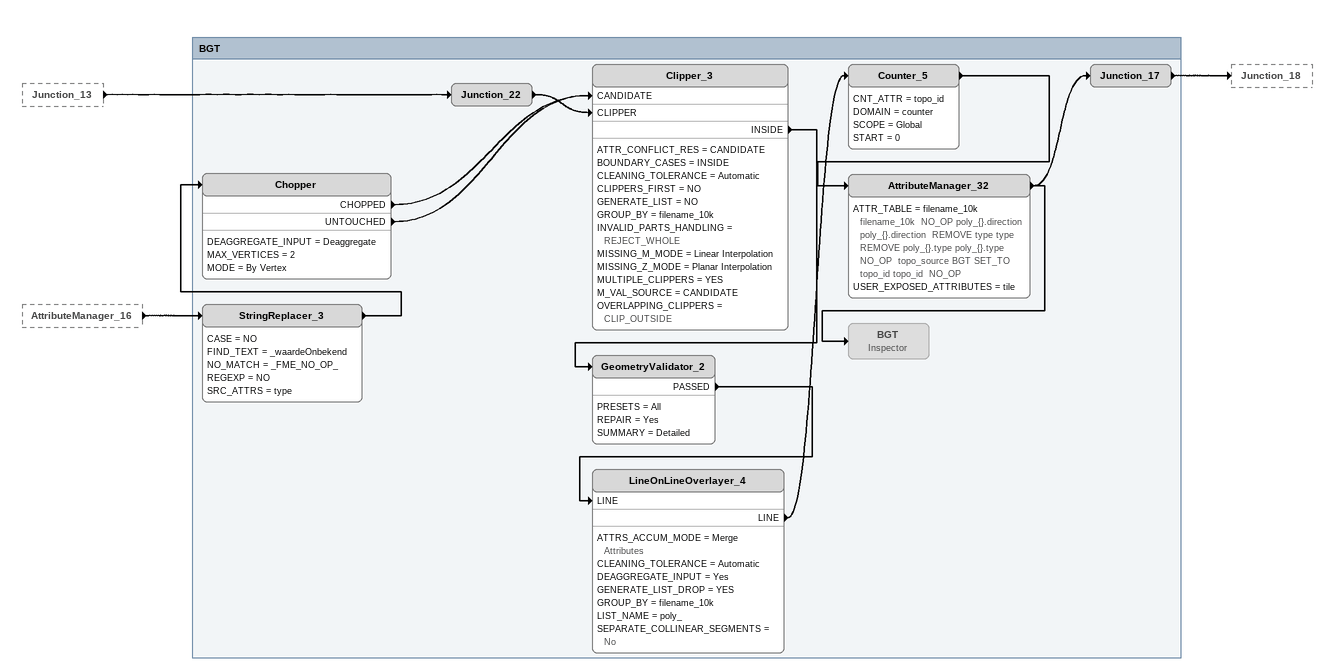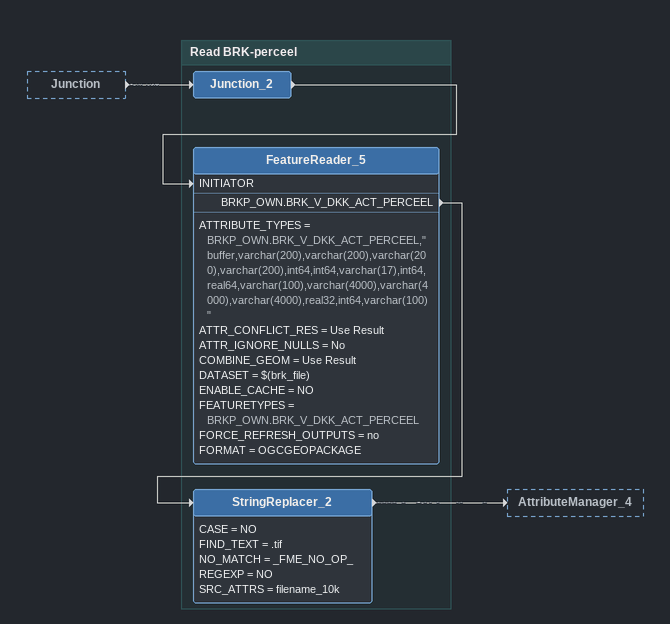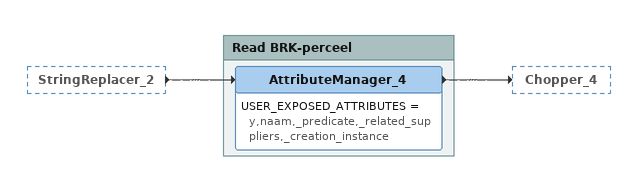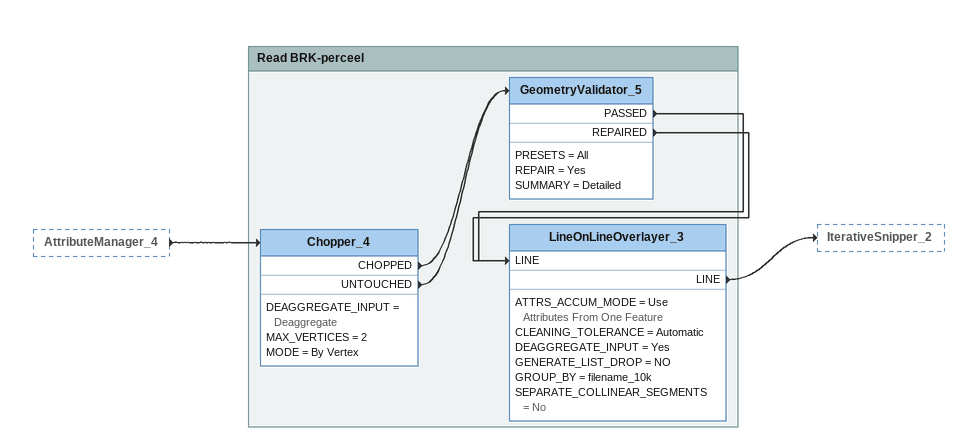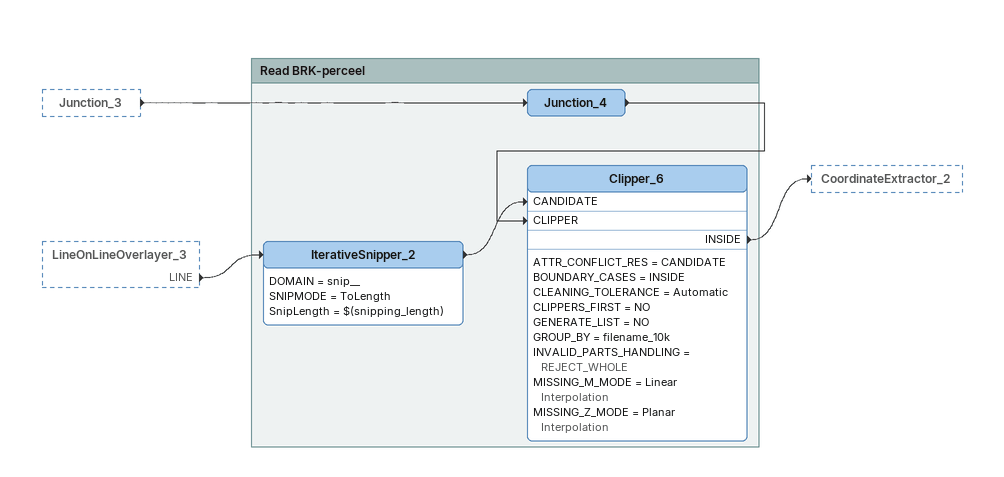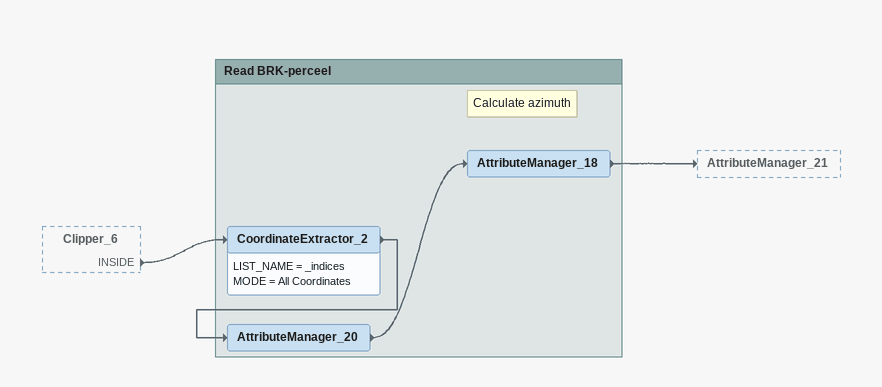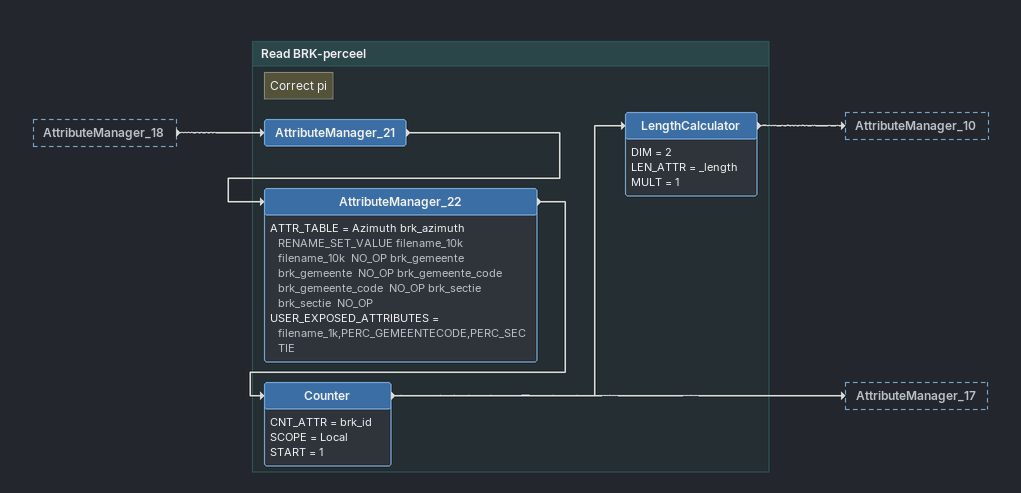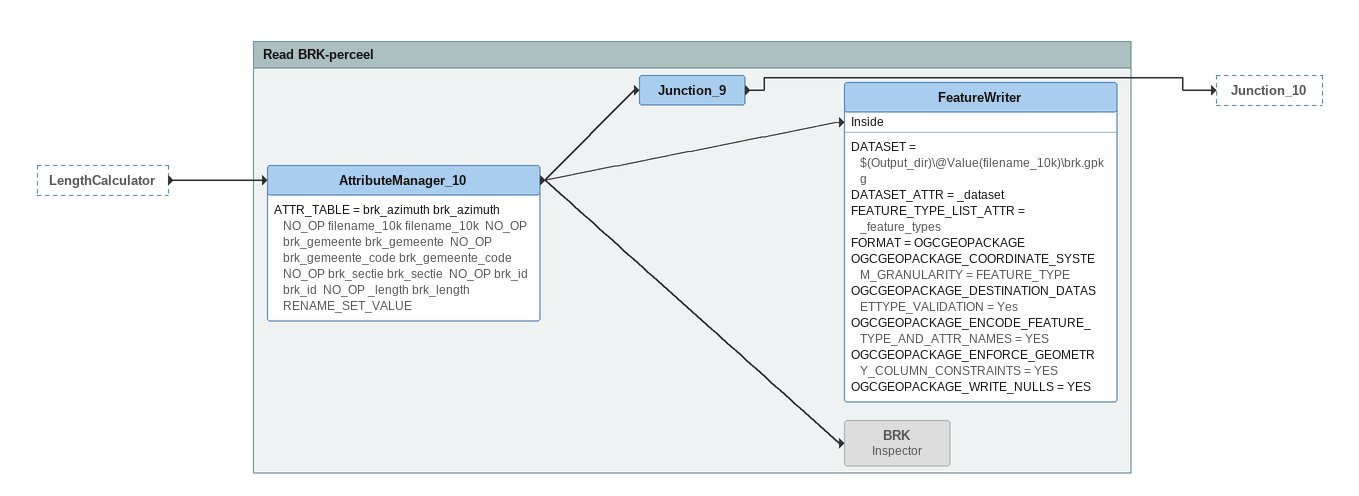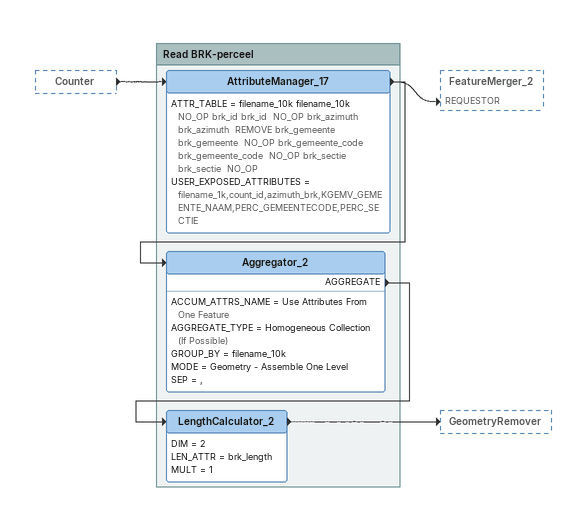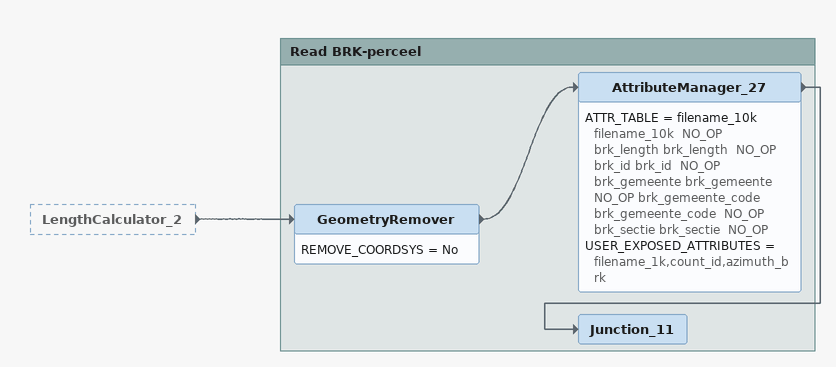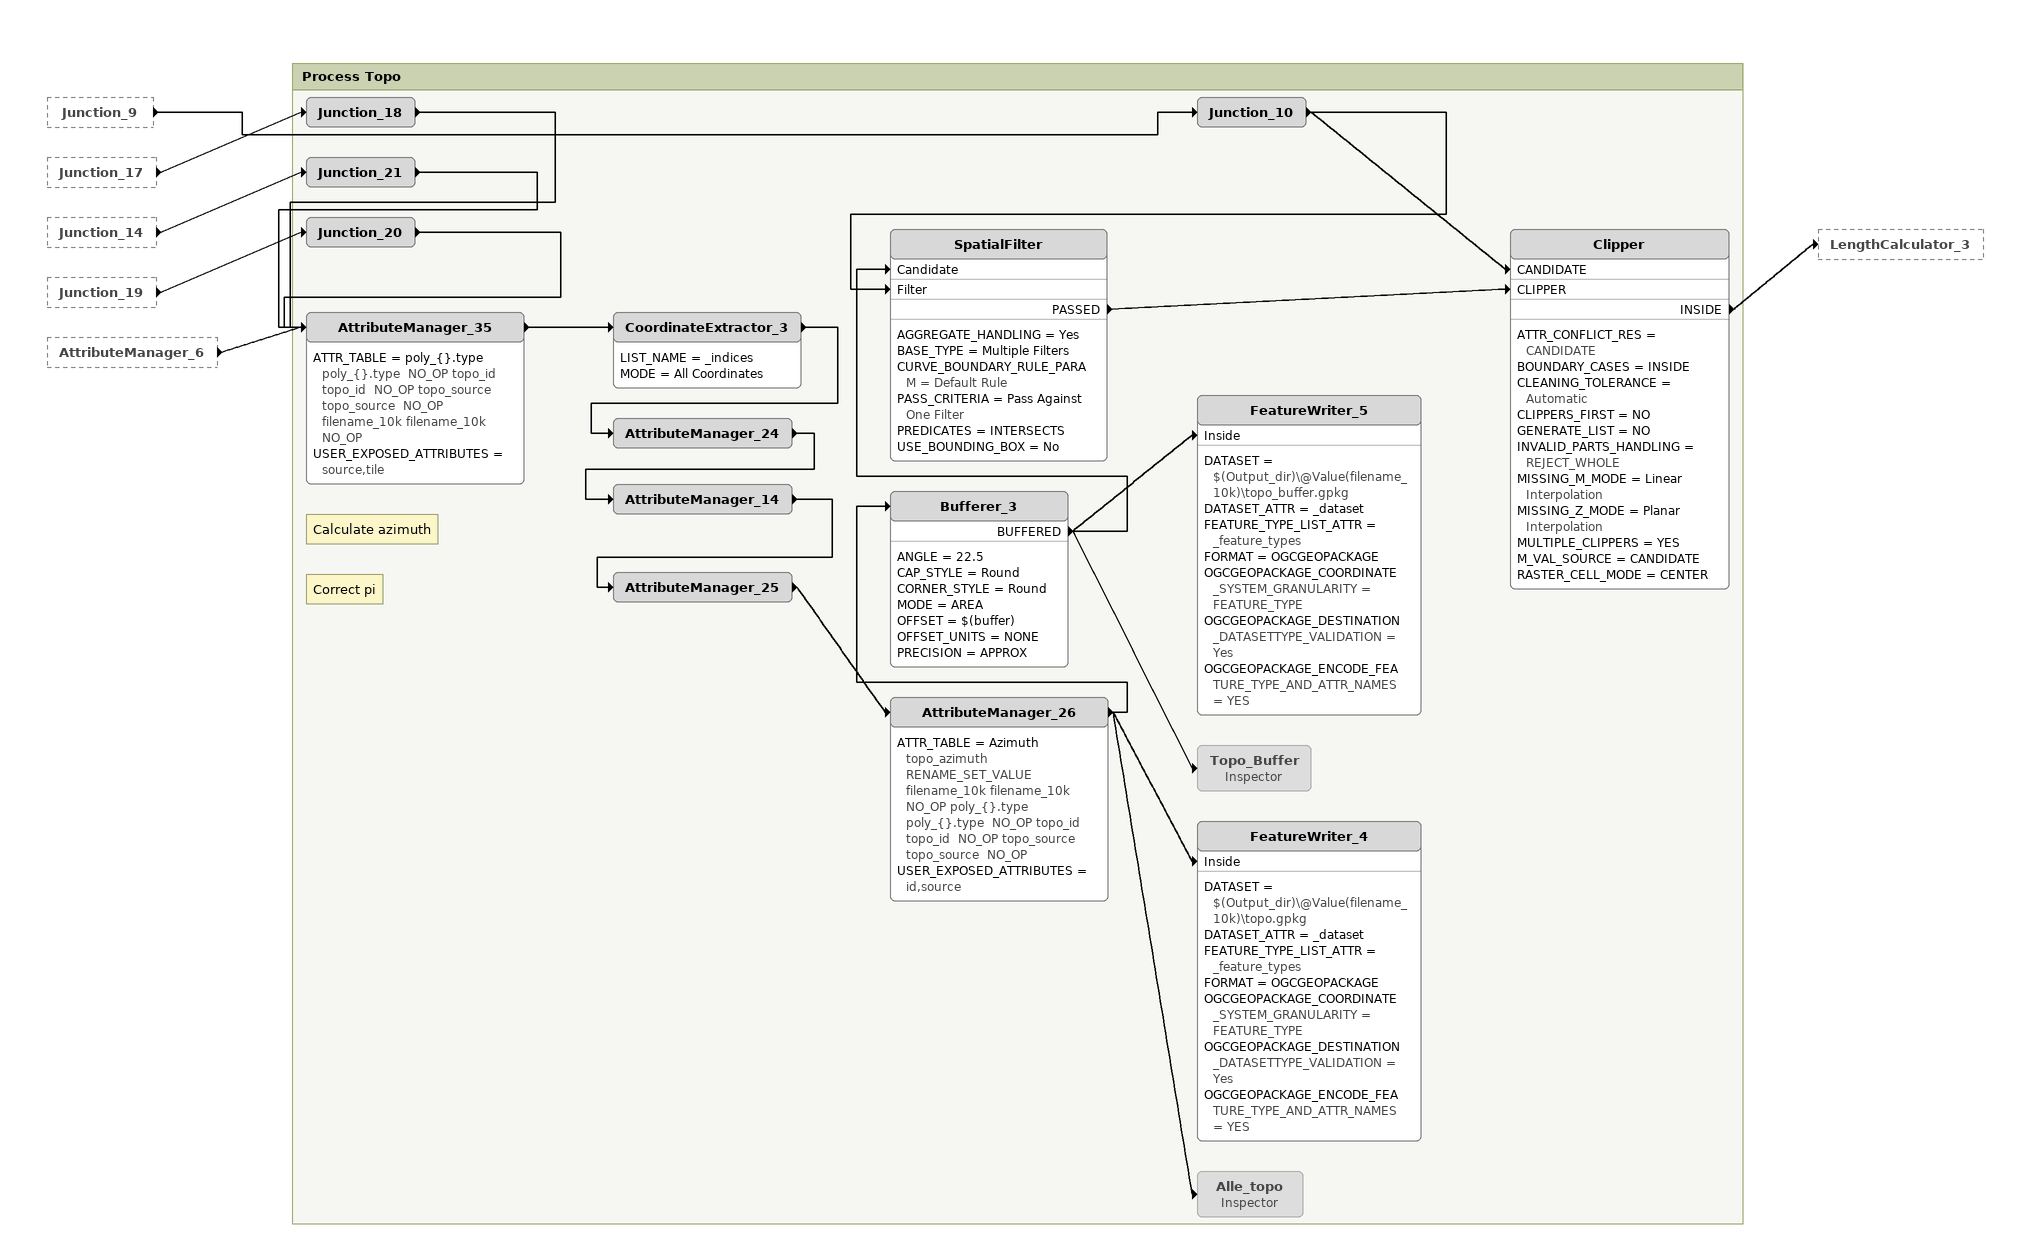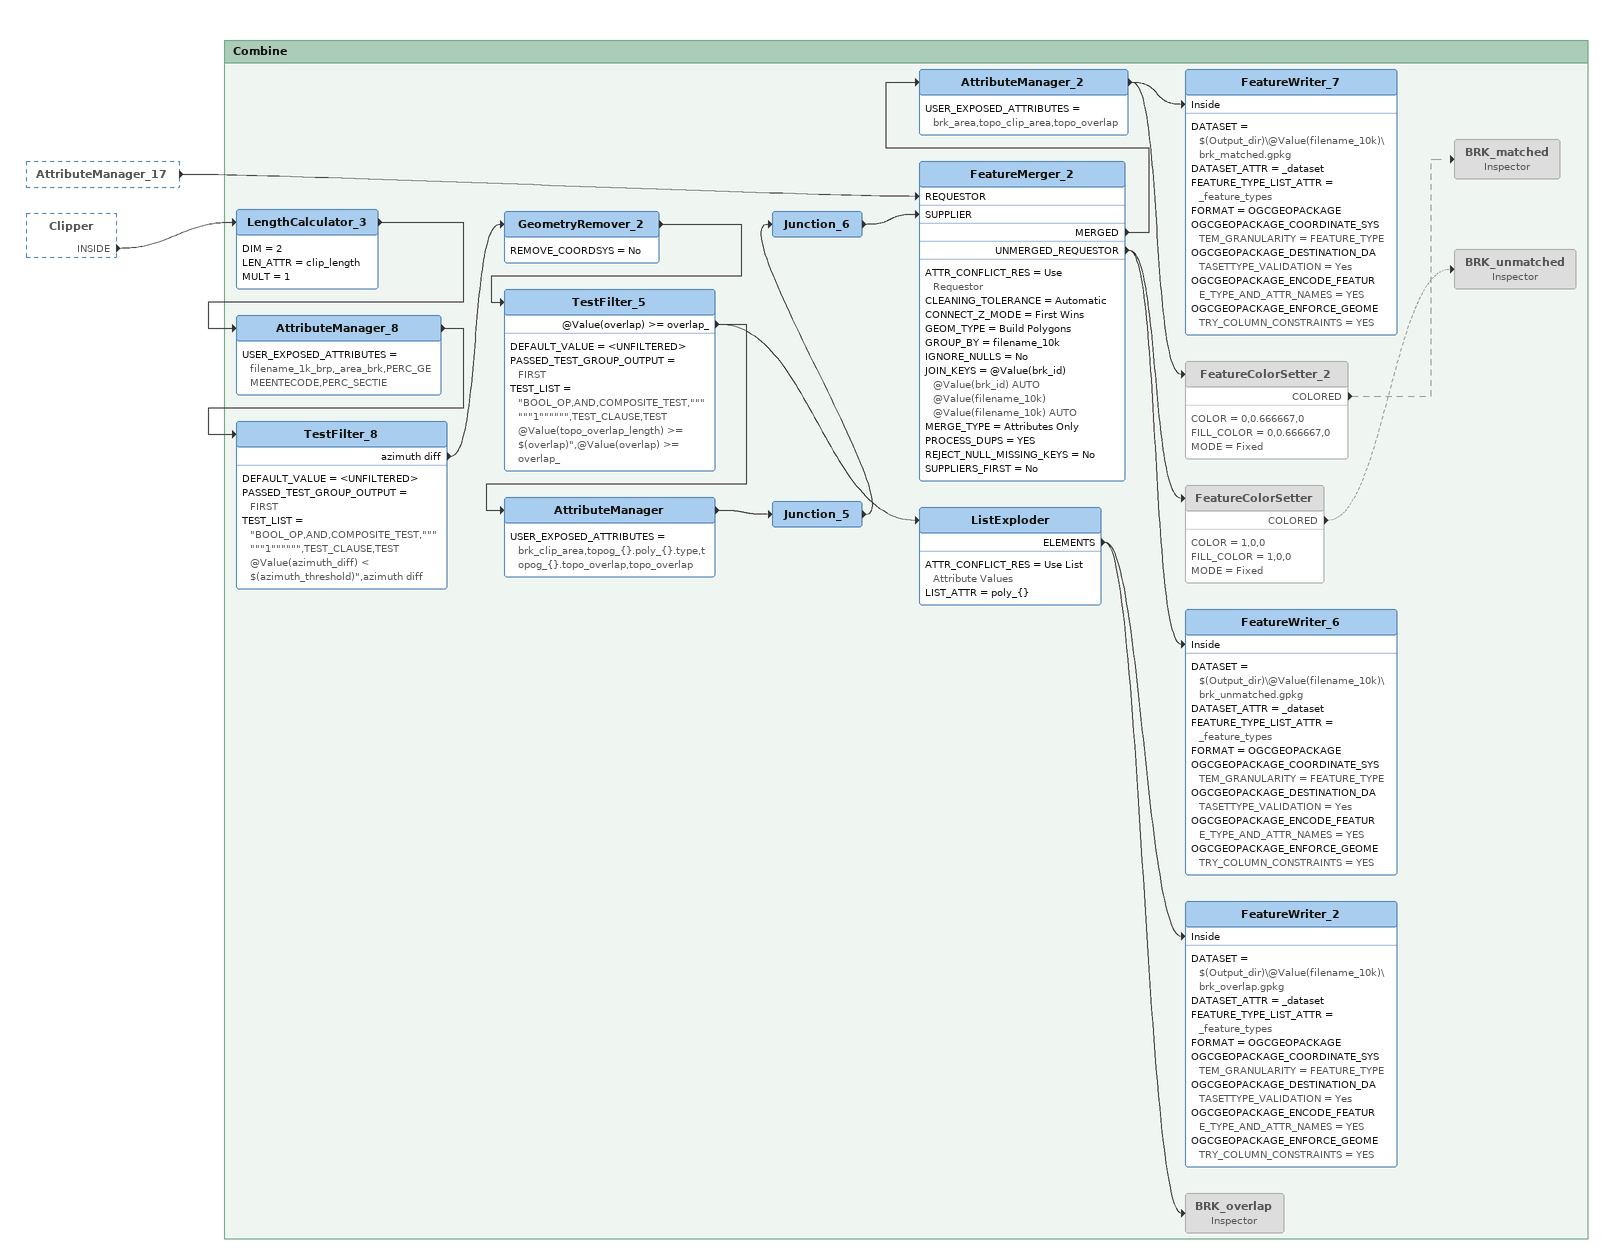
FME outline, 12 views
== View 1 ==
Junction_13 [outside]
    -> Junction_22
AttributeManager_16 [outside]
    -> StringReplacer_3

Bookmark: BGT
StringReplacer_3
    CASE = NO
    FIND_TEXT = _waardeOnbekend
    NO_MATCH = _FME_NO_OP_
    REGEXP = NO
    SRC_ATTRS = type
    -> Chopper
Chopper
    DEAGGREGATE_INPUT = Deaggregate
    MAX_VERTICES = 2
    MODE = By Vertex
    CHOPPED -> Clipper_3 [CANDIDATE]
    UNTOUCHED -> Clipper_3 [CANDIDATE]
Junction_22
    -> Clipper_3 [CLIPPER]
Clipper_3
    ATTR_CONFLICT_RES = CANDIDATE
    BOUNDARY_CASES = INSIDE
    CLEANING_TOLERANCE = Automatic
    CLIPPERS_FIRST = NO
    GENERATE_LIST = NO
    GROUP_BY = filename_10k
    INVALID_PARTS_HANDLING = REJECT_WHOLE
    MISSING_M_MODE = Linear Interpolation
    MISSING_Z_MODE = Planar Interpolation
    MULTIPLE_CLIPPERS = YES
    M_VAL_SOURCE = CANDIDATE
    OVERLAPPING_CLIPPERS = CLIP_OUTSIDE
    INSIDE -> GeometryValidator_2
GeometryValidator_2
    PRESETS = All
    REPAIR = Yes
    SUMMARY = Detailed
    PASSED -> LineOnLineOverlayer_4 [LINE]
LineOnLineOverlayer_4
    ATTRS_ACCUM_MODE = Merge Attributes
    CLEANING_TOLERANCE = Automatic
    DEAGGREGATE_INPUT = Yes
    GENERATE_LIST_DROP = YES
    GROUP_BY = filename_10k
    LIST_NAME = poly_
    SEPARATE_COLLINEAR_SEGMENTS = No
    LINE -> Counter_5
Counter_5
    CNT_ATTR = topo_id
    DOMAIN = counter
    SCOPE = Global
    START = 0
    -> AttributeManager_32
AttributeManager_32
    ATTR_TABLE = filename_10k filename_10k  NO_OP poly_{}.direction poly_{}.direction  REMOVE type type  REMOVE poly_{}.type poly_{}.type  NO_OP  topo_source BGT SET_TO topo_id topo_id  NO_OP
    USER_EXPOSED_ATTRIBUTES = tile
    -> BGT
    -> Junction_17
Junction_17
    -> Junction_18
BGT: Inspector [off]

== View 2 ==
Junction [outside]
    -> Junction_2

Bookmark: Read BRK-perceel
Junction_2
    -> FeatureReader_5 [INITIATOR]
FeatureReader_5
    ATTRIBUTE_TYPES = BRKP_OWN.BRK_V_DKK_ACT_PERCEEL,"buffer,varchar(200),varchar(200),varchar(200),varchar(200),int64,int64,varchar(17),int64,real64,varchar(100),varchar(4000),varchar(4000),varchar(4000),real32,int64,varchar(100)"
    ATTR_CONFLICT_RES = Use Result
    ATTR_IGNORE_NULLS = No
    COMBINE_GEOM = Use Result
    DATASET = $(brk_file)
    ENABLE_CACHE = NO
    FEATURETYPES = BRKP_OWN.BRK_V_DKK_ACT_PERCEEL
    FORCE_REFRESH_OUTPUTS = no
    FORMAT = OGCGEOPACKAGE
    BRKP_OWN.BRK_V_DKK_ACT_PERCEEL -> StringReplacer_2
StringReplacer_2
    CASE = NO
    FIND_TEXT = .tif
    NO_MATCH = _FME_NO_OP_
    REGEXP = NO
    SRC_ATTRS = filename_10k
    -> AttributeManager_4

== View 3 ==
StringReplacer_2 [outside]
    -> AttributeManager_4

Bookmark: Read BRK-perceel
AttributeManager_4
    USER_EXPOSED_ATTRIBUTES = y,naam,_predicate,_related_suppliers,_creation_instance
    -> Chopper_4

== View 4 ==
AttributeManager_4 [outside]
    -> Chopper_4

Bookmark: Read BRK-perceel
Chopper_4
    DEAGGREGATE_INPUT = Deaggregate
    MAX_VERTICES = 2
    MODE = By Vertex
    CHOPPED -> GeometryValidator_5
    UNTOUCHED -> GeometryValidator_5
GeometryValidator_5
    PRESETS = All
    REPAIR = Yes
    SUMMARY = Detailed
    PASSED -> LineOnLineOverlayer_3 [LINE]
    REPAIRED -> LineOnLineOverlayer_3 [LINE]
LineOnLineOverlayer_3
    ATTRS_ACCUM_MODE = Use Attributes From One Feature
    CLEANING_TOLERANCE = Automatic
    DEAGGREGATE_INPUT = Yes
    GENERATE_LIST_DROP = NO
    GROUP_BY = filename_10k
    SEPARATE_COLLINEAR_SEGMENTS = No
    LINE -> IterativeSnipper_2

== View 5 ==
Junction_3 [outside]
    -> Junction_4
LineOnLineOverlayer_3 [outside]
    LINE -> IterativeSnipper_2

Bookmark: Read BRK-perceel
IterativeSnipper_2
    DOMAIN = snip__
    SNIPMODE = ToLength
    SnipLength = $(snipping_length)
    -> Clipper_6 [CANDIDATE]
Junction_4
    -> Clipper_6 [CLIPPER]
Clipper_6
    ATTR_CONFLICT_RES = CANDIDATE
    BOUNDARY_CASES = INSIDE
    CLEANING_TOLERANCE = Automatic
    CLIPPERS_FIRST = NO
    GENERATE_LIST = NO
    GROUP_BY = filename_10k
    INVALID_PARTS_HANDLING = REJECT_WHOLE
    MISSING_M_MODE = Linear Interpolation
    MISSING_Z_MODE = Planar Interpolation
    INSIDE -> CoordinateExtractor_2

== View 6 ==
Clipper_6 [outside]
    INSIDE -> CoordinateExtractor_2

Bookmark: Read BRK-perceel
CoordinateExtractor_2
    LIST_NAME = _indices
    MODE = All Coordinates
    -> AttributeManager_20
AttributeManager_20
    -> AttributeManager_18
Note: Calculate azimuth
AttributeManager_18
    -> AttributeManager_21

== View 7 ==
AttributeManager_18 [outside]
    -> AttributeManager_21

Bookmark: Read BRK-perceel
Note: Correct pi
AttributeManager_21
    -> AttributeManager_22
AttributeManager_22
    ATTR_TABLE = Azimuth brk_azimuth  RENAME_SET_VALUE filename_10k filename_10k  NO_OP brk_gemeente brk_gemeente  NO_OP brk_gemeente_code brk_gemeente_code  NO_OP brk_sectie brk_sectie  NO_OP
    USER_EXPOSED_ATTRIBUTES = filename_1k,PERC_GEMEENTECODE,PERC_SECTIE
    -> Counter
Counter
    CNT_ATTR = brk_id
    SCOPE = Local
    START = 1
    -> LengthCalculator
    -> AttributeManager_17
LengthCalculator
    DIM = 2
    LEN_ATTR = _length
    MULT = 1
    -> AttributeManager_10

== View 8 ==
LengthCalculator [outside]
    -> AttributeManager_10

Bookmark: Read BRK-perceel
AttributeManager_10
    ATTR_TABLE = brk_azimuth brk_azimuth  NO_OP filename_10k filename_10k  NO_OP brk_gemeente brk_gemeente  NO_OP brk_gemeente_code brk_gemeente_code  NO_OP brk_sectie brk_sectie  NO_OP brk_id brk_id  NO_OP _length brk_length  RENAME_SET_VALUE
    -> Junction_9
    -> FeatureWriter [Inside]
    -> BRK
Junction_9
    -> Junction_10
FeatureWriter
    DATASET = $(Output_dir)\@Value(filename_10k)\brk.gpkg
    DATASET_ATTR = _dataset
    FEATURE_TYPE_LIST_ATTR = _feature_types
    FORMAT = OGCGEOPACKAGE
    OGCGEOPACKAGE_COORDINATE_SYSTEM_GRANULARITY = FEATURE_TYPE
    OGCGEOPACKAGE_DESTINATION_DATASETTYPE_VALIDATION = Yes
    OGCGEOPACKAGE_ENCODE_FEATURE_TYPE_AND_ATTR_NAMES = YES
    OGCGEOPACKAGE_ENFORCE_GEOMETRY_COLUMN_CONSTRAINTS = YES
    OGCGEOPACKAGE_WRITE_NULLS = YES
BRK: Inspector [off]

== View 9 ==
Counter [outside]
    -> AttributeManager_17

Bookmark: Read BRK-perceel
AttributeManager_17
    ATTR_TABLE = filename_10k filename_10k  NO_OP brk_id brk_id  NO_OP brk_azimuth brk_azimuth  REMOVE brk_gemeente brk_gemeente  NO_OP brk_gemeente_code brk_gemeente_code  NO_OP brk_sectie brk_sectie  NO_OP
    USER_EXPOSED_ATTRIBUTES = filename_1k,count_id,azimuth_brk,KGEMV_GEMEENTE_NAAM,PERC_GEMEENTECODE,PERC_SECTIE
    -> Aggregator_2
    -> FeatureMerger_2 [REQUESTOR]
Aggregator_2
    ACCUM_ATTRS_NAME = Use Attributes From One Feature
    AGGREGATE_TYPE = Homogeneous Collection (If Possible)
    GROUP_BY = filename_10k
    MODE = Geometry - Assemble One Level
    SEP = ,
    AGGREGATE -> LengthCalculator_2
LengthCalculator_2
    DIM = 2
    LEN_ATTR = brk_length
    MULT = 1
    -> GeometryRemover

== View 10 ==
LengthCalculator_2 [outside]
    -> GeometryRemover

Bookmark: Read BRK-perceel
GeometryRemover
    REMOVE_COORDSYS = No
    -> AttributeManager_27
AttributeManager_27
    ATTR_TABLE = filename_10k filename_10k  NO_OP brk_length brk_length  NO_OP brk_id brk_id  NO_OP brk_gemeente brk_gemeente  NO_OP brk_gemeente_code brk_gemeente_code  NO_OP brk_sectie brk_sectie  NO_OP
    USER_EXPOSED_ATTRIBUTES = filename_1k,count_id,azimuth_brk
    -> Junction_11
Junction_11

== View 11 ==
Junction_9 [outside]
    -> Junction_10
Junction_17 [outside]
    -> Junction_18
Junction_14 [outside]
    -> Junction_21
Junction_19 [outside]
    -> Junction_20
AttributeManager_6 [outside]
    -> AttributeManager_35

Bookmark: Process Topo
Junction_10
    -> Clipper [CANDIDATE]
    -> SpatialFilter [Filter]
Junction_18
    -> AttributeManager_35
Junction_20
    -> AttributeManager_35
Junction_21
    -> AttributeManager_35
AttributeManager_35
    ATTR_TABLE = poly_{}.type poly_{}.type  NO_OP topo_id topo_id  NO_OP topo_source topo_source  NO_OP filename_10k filename_10k  NO_OP
    USER_EXPOSED_ATTRIBUTES = source,tile
    -> CoordinateExtractor_3
CoordinateExtractor_3
    LIST_NAME = _indices
    MODE = All Coordinates
    -> AttributeManager_24
AttributeManager_24
    -> AttributeManager_14
Note: Calculate azimuth
AttributeManager_14
    -> AttributeManager_25
Note: Correct pi
AttributeManager_25
    -> AttributeManager_26
AttributeManager_26
    ATTR_TABLE = Azimuth topo_azimuth  RENAME_SET_VALUE filename_10k filename_10k  NO_OP poly_{}.type poly_{}.type  NO_OP topo_id topo_id  NO_OP topo_source topo_source  NO_OP
    USER_EXPOSED_ATTRIBUTES = id,source
    -> Bufferer_3
    -> Alle_topo
    -> FeatureWriter_4 [Inside]
Bufferer_3
    ANGLE = 22.5
    CAP_STYLE = Round
    CORNER_STYLE = Round
    MODE = AREA
    OFFSET = $(buffer)
    OFFSET_UNITS = NONE
    PRECISION = APPROX
    BUFFERED -> Topo_Buffer
    BUFFERED -> FeatureWriter_5 [Inside]
    BUFFERED -> SpatialFilter [Candidate]
SpatialFilter
    AGGREGATE_HANDLING = Yes
    BASE_TYPE = Multiple Filters
    CURVE_BOUNDARY_RULE_PARAM = Default Rule
    PASS_CRITERIA = Pass Against One Filter
    PREDICATES = INTERSECTS
    USE_BOUNDING_BOX = No
    PASSED -> Clipper [CLIPPER]
Clipper
    ATTR_CONFLICT_RES = CANDIDATE
    BOUNDARY_CASES = INSIDE
    CLEANING_TOLERANCE = Automatic
    CLIPPERS_FIRST = NO
    GENERATE_LIST = NO
    INVALID_PARTS_HANDLING = REJECT_WHOLE
    MISSING_M_MODE = Linear Interpolation
    MISSING_Z_MODE = Planar Interpolation
    MULTIPLE_CLIPPERS = YES
    M_VAL_SOURCE = CANDIDATE
    RASTER_CELL_MODE = CENTER
    INSIDE -> LengthCalculator_3
FeatureWriter_5
    DATASET = $(Output_dir)\@Value(filename_10k)\topo_buffer.gpkg
    DATASET_ATTR = _dataset
    FEATURE_TYPE_LIST_ATTR = _feature_types
    FORMAT = OGCGEOPACKAGE
    OGCGEOPACKAGE_COORDINATE_SYSTEM_GRANULARITY = FEATURE_TYPE
    OGCGEOPACKAGE_DESTINATION_DATASETTYPE_VALIDATION = Yes
    OGCGEOPACKAGE_ENCODE_FEATURE_TYPE_AND_ATTR_NAMES = YES
Topo_Buffer: Inspector [off]
FeatureWriter_4
    DATASET = $(Output_dir)\@Value(filename_10k)\topo.gpkg
    DATASET_ATTR = _dataset
    FEATURE_TYPE_LIST_ATTR = _feature_types
    FORMAT = OGCGEOPACKAGE
    OGCGEOPACKAGE_COORDINATE_SYSTEM_GRANULARITY = FEATURE_TYPE
    OGCGEOPACKAGE_DESTINATION_DATASETTYPE_VALIDATION = Yes
    OGCGEOPACKAGE_ENCODE_FEATURE_TYPE_AND_ATTR_NAMES = YES
Alle_topo: Inspector [off]

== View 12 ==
AttributeManager_17 [outside]
    -> FeatureMerger_2 [REQUESTOR]
Clipper [outside]
    INSIDE -> LengthCalculator_3

Bookmark: Combine
LengthCalculator_3
    DIM = 2
    LEN_ATTR = clip_length
    MULT = 1
    -> AttributeManager_8
AttributeManager_8
    USER_EXPOSED_ATTRIBUTES = filename_1k_brp,_area_brk,PERC_GEMEENTECODE,PERC_SECTIE
    -> TestFilter_8
TestFilter_8
    DEFAULT_VALUE = <UNFILTERED>
    PASSED_TEST_GROUP_OUTPUT = FIRST
    TEST_LIST = "BOOL_OP,AND,COMPOSITE_TEST,""""""1"""""",TEST_CLAUSE,TEST @Value(azimuth_diff) < $(azimuth_threshold)",azimuth diff
    azimuth diff -> GeometryRemover_2
GeometryRemover_2
    REMOVE_COORDSYS = No
    -> TestFilter_5
TestFilter_5
    DEFAULT_VALUE = <UNFILTERED>
    PASSED_TEST_GROUP_OUTPUT = FIRST
    TEST_LIST = "BOOL_OP,AND,COMPOSITE_TEST,""""""1"""""",TEST_CLAUSE,TEST @Value(topo_overlap_length) >= $(overlap)",@Value(overlap) >= overlap_
    @Value(overlap) >= overlap_ -> ListExploder
    @Value(overlap) >= overlap_ -> AttributeManager
AttributeManager
    USER_EXPOSED_ATTRIBUTES = brk_clip_area,topog_{}.poly_{}.type,topog_{}.topo_overlap,topo_overlap
    -> Junction_5
Junction_5
    -> Junction_6
Junction_6
    -> FeatureMerger_2 [SUPPLIER]
FeatureMerger_2
    ATTR_CONFLICT_RES = Use Requestor
    CLEANING_TOLERANCE = Automatic
    CONNECT_Z_MODE = First Wins
    GEOM_TYPE = Build Polygons
    GROUP_BY = filename_10k
    IGNORE_NULLS = No
    JOIN_KEYS = @Value(brk_id) @Value(brk_id) AUTO @Value(filename_10k) @Value(filename_10k) AUTO
    MERGE_TYPE = Attributes Only
    PROCESS_DUPS = YES
    REJECT_NULL_MISSING_KEYS = No
    SUPPLIERS_FIRST = No
    MERGED -> AttributeManager_2
    UNMERGED_REQUESTOR -> FeatureColorSetter
    UNMERGED_REQUESTOR -> FeatureWriter_6 [Inside]
AttributeManager_2
    USER_EXPOSED_ATTRIBUTES = brk_area,topo_clip_area,topo_overlap
    -> FeatureWriter_7 [Inside]
    -> FeatureColorSetter_2
FeatureWriter_7
    DATASET = $(Output_dir)\@Value(filename_10k)\brk_matched.gpkg
    DATASET_ATTR = _dataset
    FEATURE_TYPE_LIST_ATTR = _feature_types
    FORMAT = OGCGEOPACKAGE
    OGCGEOPACKAGE_COORDINATE_SYSTEM_GRANULARITY = FEATURE_TYPE
    OGCGEOPACKAGE_DESTINATION_DATASETTYPE_VALIDATION = Yes
    OGCGEOPACKAGE_ENCODE_FEATURE_TYPE_AND_ATTR_NAMES = YES
    OGCGEOPACKAGE_ENFORCE_GEOMETRY_COLUMN_CONSTRAINTS = YES
FeatureColorSetter_2 [off]
    COLOR = 0,0.666667,0
    FILL_COLOR = 0,0.666667,0
    MODE = Fixed
    COLORED -> BRK_matched [off]
BRK_matched: Inspector [off]
FeatureColorSetter [off]
    COLOR = 1,0,0
    FILL_COLOR = 1,0,0
    MODE = Fixed
    COLORED -> BRK_unmatched [off]
BRK_unmatched: Inspector [off]
FeatureWriter_6
    DATASET = $(Output_dir)\@Value(filename_10k)\brk_unmatched.gpkg
    DATASET_ATTR = _dataset
    FEATURE_TYPE_LIST_ATTR = _feature_types
    FORMAT = OGCGEOPACKAGE
    OGCGEOPACKAGE_COORDINATE_SYSTEM_GRANULARITY = FEATURE_TYPE
    OGCGEOPACKAGE_DESTINATION_DATASETTYPE_VALIDATION = Yes
    OGCGEOPACKAGE_ENCODE_FEATURE_TYPE_AND_ATTR_NAMES = YES
    OGCGEOPACKAGE_ENFORCE_GEOMETRY_COLUMN_CONSTRAINTS = YES
ListExploder
    ATTR_CONFLICT_RES = Use List Attribute Values
    LIST_ATTR = poly_{}
    ELEMENTS -> BRK_overlap
    ELEMENTS -> FeatureWriter_2 [Inside]
FeatureWriter_2
    DATASET = $(Output_dir)\@Value(filename_10k)\brk_overlap.gpkg
    DATASET_ATTR = _dataset
    FEATURE_TYPE_LIST_ATTR = _feature_types
    FORMAT = OGCGEOPACKAGE
    OGCGEOPACKAGE_COORDINATE_SYSTEM_GRANULARITY = FEATURE_TYPE
    OGCGEOPACKAGE_DESTINATION_DATASETTYPE_VALIDATION = Yes
    OGCGEOPACKAGE_ENCODE_FEATURE_TYPE_AND_ATTR_NAMES = YES
    OGCGEOPACKAGE_ENFORCE_GEOMETRY_COLUMN_CONSTRAINTS = YES
BRK_overlap: Inspector [off]
